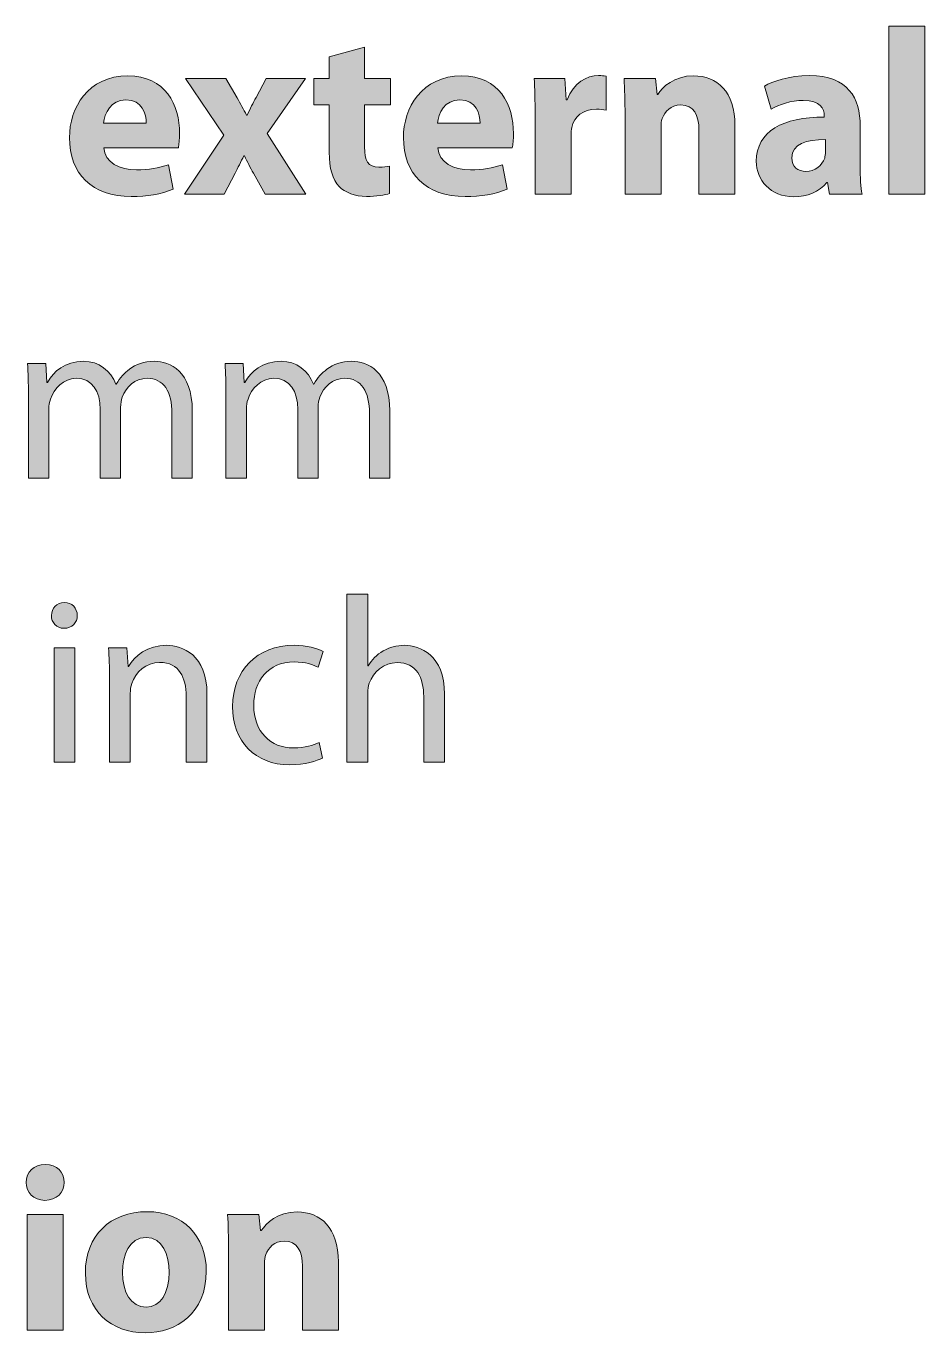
# Model space of a CAD drawing. Header units: inches. Extents: x 110 to 396, y -365 to 80.
# Drawn here: x 352.33 to 378.89, y -127.22 to -88.57 of the extents above; entities that cross this region are included whole.
import ezdxf

# ---------------------------------------------------------------- set-up
doc = ezdxf.new("R2010")
doc.units = ezdxf.units.IN
doc.header["$MEASUREMENT"] = 0
doc.layers.add('description', color=7, linetype='Continuous')

# ---------------------------------------------------------------- blocks, each defined once
blk = doc.blocks.new('block 16')
at = {"layer": 'description'}
h = blk.add_hatch(color=252, dxfattribs=at)
h.dxf.hatch_style = 2
h.paths.add_polyline_path([(377.831, -88.573), (378.894, -88.573), (378.894, -93.542), (377.831, -93.542)])
h = blk.add_hatch(color=252, dxfattribs=at)
h.dxf.hatch_style = 2
edge = h.paths.add_edge_path()
edge.add_spline(control_points=[(362.332, -89.196), (362.332, -89.196), (362.332, -90.12), (362.332, -90.12), (362.332, -90.12), (363.095, -90.12), (363.095, -90.12), (363.095, -90.12), (363.095, -90.904), (363.095, -90.904), (363.095, -90.904), (362.332, -90.904), (362.332, -90.904), (362.332, -90.904), (362.332, -92.142), (362.332, -92.142), (362.332, -92.555), (362.437, -92.744), (362.752, -92.744), (362.899, -92.744), (362.969, -92.737), (363.067, -92.716), (363.067, -92.716), (363.074, -93.521), (363.074, -93.521), (362.941, -93.57), (362.682, -93.612), (362.388, -93.612), (362.045, -93.612), (361.758, -93.493), (361.583, -93.318), (361.387, -93.115), (361.289, -92.786), (361.289, -92.303), (361.289, -92.303), (361.289, -90.904), (361.289, -90.904), (361.289, -90.904), (360.835, -90.904), (360.835, -90.904), (360.835, -90.904), (360.835, -90.12), (360.835, -90.12), (360.835, -90.12), (361.289, -90.12), (361.289, -90.12), (361.289, -90.12), (361.289, -89.483), (361.289, -89.483), (361.289, -89.483), (362.332, -89.196), (362.332, -89.196)], knot_values=[0, 0, 0, 0, 1, 1, 1, 2, 2, 2, 3, 3, 3, 4, 4, 4, 5, 5, 5, 6, 6, 6, 7, 7, 7, 8, 8, 8, 9, 9, 9, 10, 10, 10, 11, 11, 11, 12, 12, 12, 13, 13, 13, 14, 14, 14, 15, 15, 15, 16, 16, 16, 17, 17, 17, 17], degree=3, periodic=1)
h = blk.add_hatch(color=252, dxfattribs=at)
h.dxf.hatch_style = 2
edge = h.paths.add_edge_path()
edge.add_spline(control_points=[(354.625, -92.17), (354.653, -92.611), (355.094, -92.821), (355.591, -92.821), (355.955, -92.821), (356.249, -92.772), (356.536, -92.674), (356.536, -92.674), (356.675, -93.395), (356.675, -93.395), (356.326, -93.542), (355.899, -93.612), (355.437, -93.612), (354.275, -93.612), (353.61, -92.94), (353.61, -91.87), (353.61, -91.002), (354.149, -90.043), (355.339, -90.043), (356.445, -90.043), (356.865, -90.904), (356.865, -91.751), (356.865, -91.932), (356.843, -92.093), (356.829, -92.17), (356.829, -92.17), (354.625, -92.17), (354.625, -92.17)], knot_values=[0, 0, 0, 0, 1, 1, 1, 2, 2, 2, 3, 3, 3, 4, 4, 4, 5, 5, 5, 6, 6, 6, 7, 7, 7, 8, 8, 8, 9, 9, 9, 9], degree=3, periodic=1)
edge = h.paths.add_edge_path()
edge.add_spline(control_points=[(355.878, -91.443), (355.878, -91.184), (355.766, -90.75), (355.276, -90.75), (354.828, -90.75), (354.646, -91.163), (354.618, -91.443), (354.618, -91.443), (355.878, -91.443), (355.878, -91.443)], knot_values=[0, 0, 0, 0, 1, 1, 1, 2, 2, 2, 3, 3, 3, 3], degree=3, periodic=1)
h = blk.add_hatch(color=252, dxfattribs=at)
h.dxf.hatch_style = 2
edge = h.paths.add_edge_path()
edge.add_spline(control_points=[(364.495, -92.17), (364.523, -92.611), (364.964, -92.821), (365.461, -92.821), (365.825, -92.821), (366.119, -92.772), (366.406, -92.674), (366.406, -92.674), (366.546, -93.395), (366.546, -93.395), (366.196, -93.542), (365.769, -93.612), (365.307, -93.612), (364.145, -93.612), (363.481, -92.94), (363.481, -91.87), (363.481, -91.002), (364.019, -90.043), (365.209, -90.043), (366.315, -90.043), (366.735, -90.904), (366.735, -91.751), (366.735, -91.932), (366.713, -92.093), (366.7, -92.17), (366.7, -92.17), (364.495, -92.17), (364.495, -92.17)], knot_values=[0, 0, 0, 0, 1, 1, 1, 2, 2, 2, 3, 3, 3, 4, 4, 4, 5, 5, 5, 6, 6, 6, 7, 7, 7, 8, 8, 8, 9, 9, 9, 9], degree=3, periodic=1)
edge = h.paths.add_edge_path()
edge.add_spline(control_points=[(365.748, -91.443), (365.748, -91.184), (365.636, -90.75), (365.146, -90.75), (364.698, -90.75), (364.516, -91.163), (364.489, -91.443), (364.489, -91.443), (365.748, -91.443), (365.748, -91.443)], knot_values=[0, 0, 0, 0, 1, 1, 1, 2, 2, 2, 3, 3, 3, 3], degree=3, periodic=1)
h = blk.add_hatch(color=252, dxfattribs=at)
h.dxf.hatch_style = 2
edge = h.paths.add_edge_path()
edge.add_spline(control_points=[(367.373, -91.247), (367.373, -90.743), (367.366, -90.414), (367.345, -90.12), (367.345, -90.12), (368.254, -90.12), (368.254, -90.12), (368.254, -90.12), (368.296, -90.75), (368.296, -90.75), (368.296, -90.75), (368.324, -90.75), (368.324, -90.75), (368.499, -90.246), (368.912, -90.036), (369.248, -90.036), (369.346, -90.036), (369.395, -90.043), (369.472, -90.057), (369.472, -90.057), (369.472, -91.058), (369.472, -91.058), (369.388, -91.044), (369.304, -91.03), (369.185, -91.03), (368.793, -91.03), (368.527, -91.24), (368.457, -91.569), (368.444, -91.639), (368.436, -91.723), (368.436, -91.807), (368.436, -91.807), (368.436, -93.542), (368.436, -93.542), (368.436, -93.542), (367.373, -93.542), (367.373, -93.542), (367.373, -93.542), (367.373, -91.247), (367.373, -91.247)], knot_values=[0, 0, 0, 0, 1, 1, 1, 2, 2, 2, 3, 3, 3, 4, 4, 4, 5, 5, 5, 6, 6, 6, 7, 7, 7, 8, 8, 8, 9, 9, 9, 10, 10, 10, 11, 11, 11, 12, 12, 12, 13, 13, 13, 13], degree=3, periodic=1)
h = blk.add_hatch(color=252, dxfattribs=at)
h.dxf.hatch_style = 2
edge = h.paths.add_edge_path()
edge.add_spline(control_points=[(370.032, -91.212), (370.032, -90.785), (370.019, -90.428), (370.005, -90.12), (370.005, -90.12), (370.928, -90.12), (370.928, -90.12), (370.928, -90.12), (370.977, -90.596), (370.977, -90.596), (370.977, -90.596), (370.998, -90.596), (370.998, -90.596), (371.138, -90.372), (371.481, -90.043), (372.055, -90.043), (372.755, -90.043), (373.28, -90.512), (373.28, -91.52), (373.28, -91.52), (373.28, -93.542), (373.28, -93.542), (373.28, -93.542), (372.216, -93.542), (372.216, -93.542), (372.216, -93.542), (372.216, -91.646), (372.216, -91.646), (372.216, -91.205), (372.062, -90.904), (371.677, -90.904), (371.383, -90.904), (371.208, -91.107), (371.131, -91.303), (371.103, -91.373), (371.096, -91.471), (371.096, -91.569), (371.096, -91.569), (371.096, -93.542), (371.096, -93.542), (371.096, -93.542), (370.032, -93.542), (370.032, -93.542), (370.032, -93.542), (370.032, -91.212), (370.032, -91.212)], knot_values=[0, 0, 0, 0, 1, 1, 1, 2, 2, 2, 3, 3, 3, 4, 4, 4, 5, 5, 5, 6, 6, 6, 7, 7, 7, 8, 8, 8, 9, 9, 9, 10, 10, 10, 11, 11, 11, 12, 12, 12, 13, 13, 13, 14, 14, 14, 15, 15, 15, 15], degree=3, periodic=1)
h = blk.add_hatch(color=252, dxfattribs=at)
h.dxf.hatch_style = 2
edge = h.paths.add_edge_path()
edge.add_spline(control_points=[(376.983, -92.716), (376.983, -93.038), (376.997, -93.353), (377.039, -93.542), (377.039, -93.542), (376.08, -93.542), (376.08, -93.542), (376.08, -93.542), (376.017, -93.199), (376.017, -93.199), (376.017, -93.199), (375.996, -93.199), (375.996, -93.199), (375.772, -93.472), (375.422, -93.619), (375.016, -93.619), (374.324, -93.619), (373.911, -93.115), (373.911, -92.569), (373.911, -91.681), (374.708, -91.261), (375.919, -91.261), (375.919, -91.261), (375.919, -91.219), (375.919, -91.219), (375.919, -91.03), (375.821, -90.771), (375.296, -90.771), (374.947, -90.771), (374.575, -90.89), (374.352, -91.03), (374.352, -91.03), (374.156, -90.344), (374.156, -90.344), (374.393, -90.211), (374.862, -90.036), (375.485, -90.036), (376.626, -90.036), (376.983, -90.708), (376.983, -91.52), (376.983, -91.52), (376.983, -92.716), (376.983, -92.716)], knot_values=[0, 0, 0, 0, 1, 1, 1, 2, 2, 2, 3, 3, 3, 4, 4, 4, 5, 5, 5, 6, 6, 6, 7, 7, 7, 8, 8, 8, 9, 9, 9, 10, 10, 10, 11, 11, 11, 12, 12, 12, 13, 13, 13, 14, 14, 14, 14], degree=3, periodic=1)
edge = h.paths.add_edge_path()
edge.add_spline(control_points=[(375.954, -91.926), (375.394, -91.926), (374.96, -92.059), (374.96, -92.464), (374.96, -92.737), (375.142, -92.87), (375.38, -92.87), (375.639, -92.87), (375.863, -92.695), (375.933, -92.478), (375.947, -92.422), (375.954, -92.359), (375.954, -92.296), (375.954, -92.296), (375.954, -91.926), (375.954, -91.926)], knot_values=[0, 0, 0, 0, 1, 1, 1, 2, 2, 2, 3, 3, 3, 4, 4, 4, 5, 5, 5, 5], degree=3, periodic=1)
h = blk.add_hatch(color=252, dxfattribs=at)
h.dxf.hatch_style = 2
edge = h.paths.add_edge_path()
edge.add_spline(control_points=[(358.23, -90.12), (358.23, -90.12), (358.566, -90.694), (358.566, -90.694), (358.664, -90.869), (358.755, -91.037), (358.846, -91.205), (358.846, -91.205), (358.86, -91.205), (358.86, -91.205), (358.951, -91.016), (359.035, -90.848), (359.126, -90.68), (359.126, -90.68), (359.427, -90.12), (359.427, -90.12), (359.427, -90.12), (360.582, -90.12), (360.582, -90.12), (360.582, -90.12), (359.455, -91.751), (359.455, -91.751), (359.455, -91.751), (360.596, -93.542), (360.596, -93.542), (360.596, -93.542), (359.392, -93.542), (359.392, -93.542), (359.392, -93.542), (359.049, -92.926), (359.049, -92.926), (358.951, -92.758), (358.867, -92.583), (358.783, -92.408), (358.783, -92.408), (358.762, -92.408), (358.762, -92.408), (358.678, -92.59), (358.587, -92.758), (358.503, -92.926), (358.503, -92.926), (358.181, -93.542), (358.181, -93.542), (358.181, -93.542), (357.013, -93.542), (357.013, -93.542), (357.013, -93.542), (358.174, -91.799), (358.174, -91.799), (358.174, -91.799), (357.041, -90.12), (357.041, -90.12), (357.041, -90.12), (358.23, -90.12), (358.23, -90.12)], knot_values=[0, 0, 0, 0, 1, 1, 1, 2, 2, 2, 3, 3, 3, 4, 4, 4, 5, 5, 5, 6, 6, 6, 7, 7, 7, 8, 8, 8, 9, 9, 9, 10, 10, 10, 11, 11, 11, 12, 12, 12, 13, 13, 13, 14, 14, 14, 15, 15, 15, 16, 16, 16, 17, 17, 17, 18, 18, 18, 18], degree=3, periodic=1)
h = blk.add_hatch(color=252, dxfattribs=at)
h.dxf.hatch_style = 2
edge = h.paths.add_edge_path()
edge.add_spline(control_points=[(352.398, -99.472), (352.398, -99.115), (352.385, -98.835), (352.37, -98.555), (352.37, -98.555), (352.909, -98.555), (352.909, -98.555), (352.909, -98.555), (352.937, -99.108), (352.937, -99.108), (352.937, -99.108), (352.959, -99.108), (352.959, -99.108), (353.147, -98.786), (353.462, -98.485), (354.029, -98.485), (354.484, -98.485), (354.834, -98.765), (354.981, -99.164), (354.981, -99.164), (354.995, -99.164), (354.995, -99.164), (355.1, -98.968), (355.24, -98.828), (355.38, -98.723), (355.582, -98.569), (355.799, -98.485), (356.121, -98.485), (356.576, -98.485), (357.241, -98.779), (357.241, -99.955), (357.241, -99.955), (357.241, -101.942), (357.241, -101.942), (357.241, -101.942), (356.639, -101.942), (356.639, -101.942), (356.639, -101.942), (356.639, -100.032), (356.639, -100.032), (356.639, -99.374), (356.394, -98.989), (355.904, -98.989), (355.548, -98.989), (355.282, -99.248), (355.17, -99.542), (355.142, -99.633), (355.121, -99.738), (355.121, -99.85), (355.121, -99.85), (355.121, -101.942), (355.121, -101.942), (355.121, -101.942), (354.519, -101.942), (354.519, -101.942), (354.519, -101.942), (354.519, -99.913), (354.519, -99.913), (354.519, -99.374), (354.281, -98.989), (353.812, -98.989), (353.434, -98.989), (353.147, -99.297), (353.049, -99.605), (353.014, -99.689), (353, -99.801), (353, -99.906), (353, -99.906), (353, -101.942), (353, -101.942), (353, -101.942), (352.398, -101.942), (352.398, -101.942), (352.398, -101.942), (352.398, -99.472), (352.398, -99.472)], knot_values=[0, 0, 0, 0, 1, 1, 1, 2, 2, 2, 3, 3, 3, 4, 4, 4, 5, 5, 5, 6, 6, 6, 7, 7, 7, 8, 8, 8, 9, 9, 9, 10, 10, 10, 11, 11, 11, 12, 12, 12, 13, 13, 13, 14, 14, 14, 15, 15, 15, 16, 16, 16, 17, 17, 17, 18, 18, 18, 19, 19, 19, 20, 20, 20, 21, 21, 21, 22, 22, 22, 23, 23, 23, 24, 24, 24, 25, 25, 25, 25], degree=3, periodic=1)
h = blk.add_hatch(color=252, dxfattribs=at)
h.dxf.hatch_style = 2
edge = h.paths.add_edge_path()
edge.add_spline(control_points=[(358.236, -99.472), (358.236, -99.115), (358.223, -98.835), (358.209, -98.555), (358.209, -98.555), (358.747, -98.555), (358.747, -98.555), (358.747, -98.555), (358.775, -99.108), (358.775, -99.108), (358.775, -99.108), (358.797, -99.108), (358.797, -99.108), (358.985, -98.786), (359.3, -98.485), (359.867, -98.485), (360.322, -98.485), (360.672, -98.765), (360.819, -99.164), (360.819, -99.164), (360.833, -99.164), (360.833, -99.164), (360.938, -98.968), (361.078, -98.828), (361.218, -98.723), (361.42, -98.569), (361.637, -98.485), (361.959, -98.485), (362.414, -98.485), (363.079, -98.779), (363.079, -99.955), (363.079, -99.955), (363.079, -101.942), (363.079, -101.942), (363.079, -101.942), (362.477, -101.942), (362.477, -101.942), (362.477, -101.942), (362.477, -100.032), (362.477, -100.032), (362.477, -99.374), (362.232, -98.989), (361.742, -98.989), (361.386, -98.989), (361.12, -99.248), (361.008, -99.542), (360.98, -99.633), (360.959, -99.738), (360.959, -99.85), (360.959, -99.85), (360.959, -101.942), (360.959, -101.942), (360.959, -101.942), (360.357, -101.942), (360.357, -101.942), (360.357, -101.942), (360.357, -99.913), (360.357, -99.913), (360.357, -99.374), (360.119, -98.989), (359.65, -98.989), (359.272, -98.989), (358.985, -99.297), (358.888, -99.605), (358.852, -99.689), (358.838, -99.801), (358.838, -99.906), (358.838, -99.906), (358.838, -101.942), (358.838, -101.942), (358.838, -101.942), (358.236, -101.942), (358.236, -101.942), (358.236, -101.942), (358.236, -99.472), (358.236, -99.472)], knot_values=[0, 0, 0, 0, 1, 1, 1, 2, 2, 2, 3, 3, 3, 4, 4, 4, 5, 5, 5, 6, 6, 6, 7, 7, 7, 8, 8, 8, 9, 9, 9, 10, 10, 10, 11, 11, 11, 12, 12, 12, 13, 13, 13, 14, 14, 14, 15, 15, 15, 16, 16, 16, 17, 17, 17, 18, 18, 18, 19, 19, 19, 20, 20, 20, 21, 21, 21, 22, 22, 22, 23, 23, 23, 24, 24, 24, 25, 25, 25, 25], degree=3, periodic=1)
h = blk.add_hatch(color=252, dxfattribs=at)
h.dxf.hatch_style = 2
edge = h.paths.add_edge_path()
edge.add_spline(control_points=[(361.813, -105.373), (361.813, -105.373), (362.429, -105.373), (362.429, -105.373), (362.429, -105.373), (362.429, -107.494), (362.429, -107.494), (362.429, -107.494), (362.443, -107.494), (362.443, -107.494), (362.541, -107.319), (362.695, -107.158), (362.884, -107.053), (363.066, -106.948), (363.283, -106.885), (363.514, -106.885), (363.968, -106.885), (364.696, -107.165), (364.696, -108.327), (364.696, -108.327), (364.696, -110.342), (364.696, -110.342), (364.696, -110.342), (364.08, -110.342), (364.08, -110.342), (364.08, -110.342), (364.08, -108.397), (364.08, -108.397), (364.08, -107.851), (363.877, -107.396), (363.297, -107.396), (362.898, -107.396), (362.59, -107.676), (362.471, -108.005), (362.436, -108.096), (362.429, -108.187), (362.429, -108.299), (362.429, -108.299), (362.429, -110.342), (362.429, -110.342), (362.429, -110.342), (361.813, -110.342), (361.813, -110.342), (361.813, -110.342), (361.813, -105.373), (361.813, -105.373)], knot_values=[0, 0, 0, 0, 1, 1, 1, 2, 2, 2, 3, 3, 3, 4, 4, 4, 5, 5, 5, 6, 6, 6, 7, 7, 7, 8, 8, 8, 9, 9, 9, 10, 10, 10, 11, 11, 11, 12, 12, 12, 13, 13, 13, 14, 14, 14, 15, 15, 15, 15], degree=3, periodic=1)
h = blk.add_hatch(color=252, dxfattribs=at)
h.dxf.hatch_style = 2
edge = h.paths.add_edge_path()
edge.add_spline(control_points=[(353.84, -106.003), (353.84, -106.213), (353.693, -106.381), (353.448, -106.381), (353.224, -106.381), (353.077, -106.213), (353.077, -106.003), (353.077, -105.793), (353.231, -105.618), (353.462, -105.618), (353.686, -105.618), (353.84, -105.786), (353.84, -106.003)], knot_values=[0, 0, 0, 0, 1, 1, 1, 2, 2, 2, 3, 3, 3, 4, 4, 4, 4], degree=3, periodic=1)
h.paths.add_polyline_path([(353.154, -110.342), (353.154, -106.955), (353.77, -106.955), (353.77, -110.342)])
h = blk.add_hatch(color=252, dxfattribs=at)
h.dxf.hatch_style = 2
edge = h.paths.add_edge_path()
edge.add_spline(control_points=[(354.792, -107.872), (354.792, -107.515), (354.785, -107.235), (354.764, -106.955), (354.764, -106.955), (355.31, -106.955), (355.31, -106.955), (355.31, -106.955), (355.345, -107.515), (355.345, -107.515), (355.345, -107.515), (355.359, -107.515), (355.359, -107.515), (355.527, -107.2), (355.919, -106.885), (356.479, -106.885), (356.947, -106.885), (357.675, -107.165), (357.675, -108.327), (357.675, -108.327), (357.675, -110.342), (357.675, -110.342), (357.675, -110.342), (357.06, -110.342), (357.06, -110.342), (357.06, -110.342), (357.06, -108.39), (357.06, -108.39), (357.06, -107.844), (356.856, -107.389), (356.275, -107.389), (355.877, -107.389), (355.562, -107.676), (355.45, -108.019), (355.422, -108.096), (355.408, -108.201), (355.408, -108.306), (355.408, -108.306), (355.408, -110.342), (355.408, -110.342), (355.408, -110.342), (354.792, -110.342), (354.792, -110.342), (354.792, -110.342), (354.792, -107.872), (354.792, -107.872)], knot_values=[0, 0, 0, 0, 1, 1, 1, 2, 2, 2, 3, 3, 3, 4, 4, 4, 5, 5, 5, 6, 6, 6, 7, 7, 7, 8, 8, 8, 9, 9, 9, 10, 10, 10, 11, 11, 11, 12, 12, 12, 13, 13, 13, 14, 14, 14, 15, 15, 15, 15], degree=3, periodic=1)
h = blk.add_hatch(color=252, dxfattribs=at)
h.dxf.hatch_style = 2
edge = h.paths.add_edge_path()
edge.add_spline(control_points=[(361.091, -110.223), (360.93, -110.3), (360.574, -110.419), (360.118, -110.419), (359.097, -110.419), (358.432, -109.726), (358.432, -108.69), (358.432, -107.648), (359.146, -106.885), (360.251, -106.885), (360.616, -106.885), (360.937, -106.976), (361.105, -107.067), (361.105, -107.067), (360.965, -107.536), (360.965, -107.536), (360.818, -107.459), (360.587, -107.375), (360.251, -107.375), (359.475, -107.375), (359.055, -107.956), (359.055, -108.655), (359.055, -109.439), (359.559, -109.922), (360.23, -109.922), (360.58, -109.922), (360.811, -109.838), (360.986, -109.761), (360.986, -109.761), (361.091, -110.223), (361.091, -110.223)], knot_values=[0, 0, 0, 0, 1, 1, 1, 2, 2, 2, 3, 3, 3, 4, 4, 4, 5, 5, 5, 6, 6, 6, 7, 7, 7, 8, 8, 8, 9, 9, 9, 10, 10, 10, 10], degree=3, periodic=1)
h = blk.add_hatch(color=252, dxfattribs=at)
h.dxf.hatch_style = 2
edge = h.paths.add_edge_path()
edge.add_spline(control_points=[(353.456, -122.768), (353.456, -123.062), (353.239, -123.3), (352.882, -123.3), (352.546, -123.3), (352.329, -123.062), (352.329, -122.768), (352.329, -122.467), (352.553, -122.237), (352.896, -122.237), (353.239, -122.237), (353.449, -122.467), (353.456, -122.768)], knot_values=[0, 0, 0, 0, 1, 1, 1, 2, 2, 2, 3, 3, 3, 4, 4, 4, 4], degree=3, periodic=1)
h.paths.add_polyline_path([(352.357, -127.142), (352.357, -123.72), (353.421, -123.72), (353.421, -127.142)])
h = blk.add_hatch(color=252, dxfattribs=at)
h.dxf.hatch_style = 2
edge = h.paths.add_edge_path()
edge.add_spline(control_points=[(357.655, -125.393), (357.655, -126.645), (356.767, -127.219), (355.85, -127.219), (354.849, -127.219), (354.08, -126.561), (354.08, -125.455), (354.08, -124.343), (354.807, -123.636), (355.913, -123.636), (356.956, -123.636), (357.655, -124.357), (357.655, -125.393)], knot_values=[0, 0, 0, 0, 1, 1, 1, 2, 2, 2, 3, 3, 3, 4, 4, 4, 4], degree=3, periodic=1)
edge = h.paths.add_edge_path()
edge.add_spline(control_points=[(355.178, -125.428), (355.178, -126.015), (355.423, -126.456), (355.878, -126.456), (356.298, -126.456), (356.557, -126.043), (356.557, -125.421), (356.557, -124.917), (356.361, -124.399), (355.878, -124.399), (355.374, -124.399), (355.178, -124.924), (355.178, -125.428)], knot_values=[0, 0, 0, 0, 1, 1, 1, 2, 2, 2, 3, 3, 3, 4, 4, 4, 4], degree=3, periodic=1)
h = blk.add_hatch(color=252, dxfattribs=at)
h.dxf.hatch_style = 2
edge = h.paths.add_edge_path()
edge.add_spline(control_points=[(358.314, -124.812), (358.314, -124.385), (358.301, -124.028), (358.286, -123.72), (358.286, -123.72), (359.21, -123.72), (359.21, -123.72), (359.21, -123.72), (359.259, -124.196), (359.259, -124.196), (359.259, -124.196), (359.28, -124.196), (359.28, -124.196), (359.42, -123.972), (359.763, -123.643), (360.337, -123.643), (361.037, -123.643), (361.561, -124.112), (361.561, -125.12), (361.561, -125.12), (361.561, -127.142), (361.561, -127.142), (361.561, -127.142), (360.498, -127.142), (360.498, -127.142), (360.498, -127.142), (360.498, -125.246), (360.498, -125.246), (360.498, -124.805), (360.343, -124.504), (359.959, -124.504), (359.665, -124.504), (359.49, -124.707), (359.413, -124.903), (359.385, -124.973), (359.378, -125.071), (359.378, -125.169), (359.378, -125.169), (359.378, -127.142), (359.378, -127.142), (359.378, -127.142), (358.314, -127.142), (358.314, -127.142), (358.314, -127.142), (358.314, -124.812), (358.314, -124.812)], knot_values=[0, 0, 0, 0, 1, 1, 1, 2, 2, 2, 3, 3, 3, 4, 4, 4, 5, 5, 5, 6, 6, 6, 7, 7, 7, 8, 8, 8, 9, 9, 9, 10, 10, 10, 11, 11, 11, 12, 12, 12, 13, 13, 13, 14, 14, 14, 15, 15, 15, 15], degree=3, periodic=1)
at = {"layer": 'description', "lineweight": 0}
for points in [[(377.831, -88.573), (378.894, -88.573), (378.894, -93.542), (377.831, -93.542), (377.831, -88.573)], [(353.154, -110.342), (353.154, -106.955), (353.77, -106.955), (353.77, -110.342), (353.154, -110.342)], [(352.357, -127.142), (352.357, -123.72), (353.421, -123.72), (353.421, -127.142), (352.357, -127.142)]]:
    blk.add_lwpolyline(points, dxfattribs=at)
for points, knots in [([(362.332, -89.196), (362.332, -89.196), (362.332, -90.12), (362.332, -90.12), (362.332, -90.12), (363.095, -90.12), (363.095, -90.12), (363.095, -90.12), (363.095, -90.904), (363.095, -90.904), (363.095, -90.904), (362.332, -90.904), (362.332, -90.904), (362.332, -90.904), (362.332, -92.142), (362.332, -92.142), (362.332, -92.555), (362.437, -92.744), (362.752, -92.744), (362.899, -92.744), (362.969, -92.737), (363.067, -92.716), (363.067, -92.716), (363.074, -93.521), (363.074, -93.521), (362.941, -93.57), (362.682, -93.612), (362.388, -93.612), (362.045, -93.612), (361.758, -93.493), (361.583, -93.318), (361.387, -93.115), (361.289, -92.786), (361.289, -92.303), (361.289, -92.303), (361.289, -90.904), (361.289, -90.904), (361.289, -90.904), (360.835, -90.904), (360.835, -90.904), (360.835, -90.904), (360.835, -90.12), (360.835, -90.12), (360.835, -90.12), (361.289, -90.12), (361.289, -90.12), (361.289, -90.12), (361.289, -89.483), (361.289, -89.483), (361.289, -89.483), (362.332, -89.196), (362.332, -89.196)], [0, 0, 0, 0, 1, 1, 1, 2, 2, 2, 3, 3, 3, 4, 4, 4, 5, 5, 5, 6, 6, 6, 7, 7, 7, 8, 8, 8, 9, 9, 9, 10, 10, 10, 11, 11, 11, 12, 12, 12, 13, 13, 13, 14, 14, 14, 15, 15, 15, 16, 16, 16, 17, 17, 17, 17]), ([(354.625, -92.17), (354.653, -92.611), (355.094, -92.821), (355.591, -92.821), (355.955, -92.821), (356.249, -92.772), (356.536, -92.674), (356.536, -92.674), (356.675, -93.395), (356.675, -93.395), (356.326, -93.542), (355.899, -93.612), (355.437, -93.612), (354.275, -93.612), (353.61, -92.94), (353.61, -91.87), (353.61, -91.002), (354.149, -90.043), (355.339, -90.043), (356.445, -90.043), (356.865, -90.904), (356.865, -91.751), (356.865, -91.932), (356.843, -92.093), (356.829, -92.17), (356.829, -92.17), (354.625, -92.17), (354.625, -92.17)], [0, 0, 0, 0, 1, 1, 1, 2, 2, 2, 3, 3, 3, 4, 4, 4, 5, 5, 5, 6, 6, 6, 7, 7, 7, 8, 8, 8, 9, 9, 9, 9]), ([(364.495, -92.17), (364.523, -92.611), (364.964, -92.821), (365.461, -92.821), (365.825, -92.821), (366.119, -92.772), (366.406, -92.674), (366.406, -92.674), (366.546, -93.395), (366.546, -93.395), (366.196, -93.542), (365.769, -93.612), (365.307, -93.612), (364.145, -93.612), (363.481, -92.94), (363.481, -91.87), (363.481, -91.002), (364.019, -90.043), (365.209, -90.043), (366.315, -90.043), (366.735, -90.904), (366.735, -91.751), (366.735, -91.932), (366.713, -92.093), (366.7, -92.17), (366.7, -92.17), (364.495, -92.17), (364.495, -92.17)], [0, 0, 0, 0, 1, 1, 1, 2, 2, 2, 3, 3, 3, 4, 4, 4, 5, 5, 5, 6, 6, 6, 7, 7, 7, 8, 8, 8, 9, 9, 9, 9]), ([(367.373, -91.247), (367.373, -90.743), (367.366, -90.414), (367.345, -90.12), (367.345, -90.12), (368.254, -90.12), (368.254, -90.12), (368.254, -90.12), (368.296, -90.75), (368.296, -90.75), (368.296, -90.75), (368.324, -90.75), (368.324, -90.75), (368.499, -90.246), (368.912, -90.036), (369.248, -90.036), (369.346, -90.036), (369.395, -90.043), (369.472, -90.057), (369.472, -90.057), (369.472, -91.058), (369.472, -91.058), (369.388, -91.044), (369.304, -91.03), (369.185, -91.03), (368.793, -91.03), (368.527, -91.24), (368.457, -91.569), (368.444, -91.639), (368.436, -91.723), (368.436, -91.807), (368.436, -91.807), (368.436, -93.542), (368.436, -93.542), (368.436, -93.542), (367.373, -93.542), (367.373, -93.542), (367.373, -93.542), (367.373, -91.247), (367.373, -91.247)], [0, 0, 0, 0, 1, 1, 1, 2, 2, 2, 3, 3, 3, 4, 4, 4, 5, 5, 5, 6, 6, 6, 7, 7, 7, 8, 8, 8, 9, 9, 9, 10, 10, 10, 11, 11, 11, 12, 12, 12, 13, 13, 13, 13]), ([(370.032, -91.212), (370.032, -90.785), (370.019, -90.428), (370.005, -90.12), (370.005, -90.12), (370.928, -90.12), (370.928, -90.12), (370.928, -90.12), (370.977, -90.596), (370.977, -90.596), (370.977, -90.596), (370.998, -90.596), (370.998, -90.596), (371.138, -90.372), (371.481, -90.043), (372.055, -90.043), (372.755, -90.043), (373.28, -90.512), (373.28, -91.52), (373.28, -91.52), (373.28, -93.542), (373.28, -93.542), (373.28, -93.542), (372.216, -93.542), (372.216, -93.542), (372.216, -93.542), (372.216, -91.646), (372.216, -91.646), (372.216, -91.205), (372.062, -90.904), (371.677, -90.904), (371.383, -90.904), (371.208, -91.107), (371.131, -91.303), (371.103, -91.373), (371.096, -91.471), (371.096, -91.569), (371.096, -91.569), (371.096, -93.542), (371.096, -93.542), (371.096, -93.542), (370.032, -93.542), (370.032, -93.542), (370.032, -93.542), (370.032, -91.212), (370.032, -91.212)], [0, 0, 0, 0, 1, 1, 1, 2, 2, 2, 3, 3, 3, 4, 4, 4, 5, 5, 5, 6, 6, 6, 7, 7, 7, 8, 8, 8, 9, 9, 9, 10, 10, 10, 11, 11, 11, 12, 12, 12, 13, 13, 13, 14, 14, 14, 15, 15, 15, 15]), ([(376.983, -92.716), (376.983, -93.038), (376.997, -93.353), (377.039, -93.542), (377.039, -93.542), (376.08, -93.542), (376.08, -93.542), (376.08, -93.542), (376.017, -93.199), (376.017, -93.199), (376.017, -93.199), (375.996, -93.199), (375.996, -93.199), (375.772, -93.472), (375.422, -93.619), (375.016, -93.619), (374.324, -93.619), (373.911, -93.115), (373.911, -92.569), (373.911, -91.681), (374.708, -91.261), (375.919, -91.261), (375.919, -91.261), (375.919, -91.219), (375.919, -91.219), (375.919, -91.03), (375.821, -90.771), (375.296, -90.771), (374.947, -90.771), (374.575, -90.89), (374.352, -91.03), (374.352, -91.03), (374.156, -90.344), (374.156, -90.344), (374.393, -90.211), (374.862, -90.036), (375.485, -90.036), (376.626, -90.036), (376.983, -90.708), (376.983, -91.52), (376.983, -91.52), (376.983, -92.716), (376.983, -92.716)], [0, 0, 0, 0, 1, 1, 1, 2, 2, 2, 3, 3, 3, 4, 4, 4, 5, 5, 5, 6, 6, 6, 7, 7, 7, 8, 8, 8, 9, 9, 9, 10, 10, 10, 11, 11, 11, 12, 12, 12, 13, 13, 13, 14, 14, 14, 14]), ([(358.23, -90.12), (358.23, -90.12), (358.566, -90.694), (358.566, -90.694), (358.664, -90.869), (358.755, -91.037), (358.846, -91.205), (358.846, -91.205), (358.86, -91.205), (358.86, -91.205), (358.951, -91.016), (359.035, -90.848), (359.126, -90.68), (359.126, -90.68), (359.427, -90.12), (359.427, -90.12), (359.427, -90.12), (360.582, -90.12), (360.582, -90.12), (360.582, -90.12), (359.455, -91.751), (359.455, -91.751), (359.455, -91.751), (360.596, -93.542), (360.596, -93.542), (360.596, -93.542), (359.392, -93.542), (359.392, -93.542), (359.392, -93.542), (359.049, -92.926), (359.049, -92.926), (358.951, -92.758), (358.867, -92.583), (358.783, -92.408), (358.783, -92.408), (358.762, -92.408), (358.762, -92.408), (358.678, -92.59), (358.587, -92.758), (358.503, -92.926), (358.503, -92.926), (358.181, -93.542), (358.181, -93.542), (358.181, -93.542), (357.013, -93.542), (357.013, -93.542), (357.013, -93.542), (358.174, -91.799), (358.174, -91.799), (358.174, -91.799), (357.041, -90.12), (357.041, -90.12), (357.041, -90.12), (358.23, -90.12), (358.23, -90.12)], [0, 0, 0, 0, 1, 1, 1, 2, 2, 2, 3, 3, 3, 4, 4, 4, 5, 5, 5, 6, 6, 6, 7, 7, 7, 8, 8, 8, 9, 9, 9, 10, 10, 10, 11, 11, 11, 12, 12, 12, 13, 13, 13, 14, 14, 14, 15, 15, 15, 16, 16, 16, 17, 17, 17, 18, 18, 18, 18]), ([(355.878, -91.443), (355.878, -91.184), (355.766, -90.75), (355.276, -90.75), (354.828, -90.75), (354.646, -91.163), (354.618, -91.443), (354.618, -91.443), (355.878, -91.443), (355.878, -91.443)], [0, 0, 0, 0, 1, 1, 1, 2, 2, 2, 3, 3, 3, 3]), ([(365.748, -91.443), (365.748, -91.184), (365.636, -90.75), (365.146, -90.75), (364.698, -90.75), (364.516, -91.163), (364.489, -91.443), (364.489, -91.443), (365.748, -91.443), (365.748, -91.443)], [0, 0, 0, 0, 1, 1, 1, 2, 2, 2, 3, 3, 3, 3]), ([(375.954, -91.926), (375.394, -91.926), (374.96, -92.059), (374.96, -92.464), (374.96, -92.737), (375.142, -92.87), (375.38, -92.87), (375.639, -92.87), (375.863, -92.695), (375.933, -92.478), (375.947, -92.422), (375.954, -92.359), (375.954, -92.296), (375.954, -92.296), (375.954, -91.926), (375.954, -91.926)], [0, 0, 0, 0, 1, 1, 1, 2, 2, 2, 3, 3, 3, 4, 4, 4, 5, 5, 5, 5]), ([(352.398, -99.472), (352.398, -99.115), (352.385, -98.835), (352.37, -98.555), (352.37, -98.555), (352.909, -98.555), (352.909, -98.555), (352.909, -98.555), (352.937, -99.108), (352.937, -99.108), (352.937, -99.108), (352.959, -99.108), (352.959, -99.108), (353.147, -98.786), (353.462, -98.485), (354.029, -98.485), (354.484, -98.485), (354.834, -98.765), (354.981, -99.164), (354.981, -99.164), (354.995, -99.164), (354.995, -99.164), (355.1, -98.968), (355.24, -98.828), (355.38, -98.723), (355.582, -98.569), (355.799, -98.485), (356.121, -98.485), (356.576, -98.485), (357.241, -98.779), (357.241, -99.955), (357.241, -99.955), (357.241, -101.942), (357.241, -101.942), (357.241, -101.942), (356.639, -101.942), (356.639, -101.942), (356.639, -101.942), (356.639, -100.032), (356.639, -100.032), (356.639, -99.374), (356.394, -98.989), (355.904, -98.989), (355.548, -98.989), (355.282, -99.248), (355.17, -99.542), (355.142, -99.633), (355.121, -99.738), (355.121, -99.85), (355.121, -99.85), (355.121, -101.942), (355.121, -101.942), (355.121, -101.942), (354.519, -101.942), (354.519, -101.942), (354.519, -101.942), (354.519, -99.913), (354.519, -99.913), (354.519, -99.374), (354.281, -98.989), (353.812, -98.989), (353.434, -98.989), (353.147, -99.297), (353.049, -99.605), (353.014, -99.689), (353, -99.801), (353, -99.906), (353, -99.906), (353, -101.942), (353, -101.942), (353, -101.942), (352.398, -101.942), (352.398, -101.942), (352.398, -101.942), (352.398, -99.472), (352.398, -99.472)], [0, 0, 0, 0, 1, 1, 1, 2, 2, 2, 3, 3, 3, 4, 4, 4, 5, 5, 5, 6, 6, 6, 7, 7, 7, 8, 8, 8, 9, 9, 9, 10, 10, 10, 11, 11, 11, 12, 12, 12, 13, 13, 13, 14, 14, 14, 15, 15, 15, 16, 16, 16, 17, 17, 17, 18, 18, 18, 19, 19, 19, 20, 20, 20, 21, 21, 21, 22, 22, 22, 23, 23, 23, 24, 24, 24, 25, 25, 25, 25]), ([(358.236, -99.472), (358.236, -99.115), (358.223, -98.835), (358.209, -98.555), (358.209, -98.555), (358.747, -98.555), (358.747, -98.555), (358.747, -98.555), (358.775, -99.108), (358.775, -99.108), (358.775, -99.108), (358.797, -99.108), (358.797, -99.108), (358.985, -98.786), (359.3, -98.485), (359.867, -98.485), (360.322, -98.485), (360.672, -98.765), (360.819, -99.164), (360.819, -99.164), (360.833, -99.164), (360.833, -99.164), (360.938, -98.968), (361.078, -98.828), (361.218, -98.723), (361.42, -98.569), (361.637, -98.485), (361.959, -98.485), (362.414, -98.485), (363.079, -98.779), (363.079, -99.955), (363.079, -99.955), (363.079, -101.942), (363.079, -101.942), (363.079, -101.942), (362.477, -101.942), (362.477, -101.942), (362.477, -101.942), (362.477, -100.032), (362.477, -100.032), (362.477, -99.374), (362.232, -98.989), (361.742, -98.989), (361.386, -98.989), (361.12, -99.248), (361.008, -99.542), (360.98, -99.633), (360.959, -99.738), (360.959, -99.85), (360.959, -99.85), (360.959, -101.942), (360.959, -101.942), (360.959, -101.942), (360.357, -101.942), (360.357, -101.942), (360.357, -101.942), (360.357, -99.913), (360.357, -99.913), (360.357, -99.374), (360.119, -98.989), (359.65, -98.989), (359.272, -98.989), (358.985, -99.297), (358.888, -99.605), (358.852, -99.689), (358.838, -99.801), (358.838, -99.906), (358.838, -99.906), (358.838, -101.942), (358.838, -101.942), (358.838, -101.942), (358.236, -101.942), (358.236, -101.942), (358.236, -101.942), (358.236, -99.472), (358.236, -99.472)], [0, 0, 0, 0, 1, 1, 1, 2, 2, 2, 3, 3, 3, 4, 4, 4, 5, 5, 5, 6, 6, 6, 7, 7, 7, 8, 8, 8, 9, 9, 9, 10, 10, 10, 11, 11, 11, 12, 12, 12, 13, 13, 13, 14, 14, 14, 15, 15, 15, 16, 16, 16, 17, 17, 17, 18, 18, 18, 19, 19, 19, 20, 20, 20, 21, 21, 21, 22, 22, 22, 23, 23, 23, 24, 24, 24, 25, 25, 25, 25]), ([(361.813, -105.373), (361.813, -105.373), (362.429, -105.373), (362.429, -105.373), (362.429, -105.373), (362.429, -107.494), (362.429, -107.494), (362.429, -107.494), (362.443, -107.494), (362.443, -107.494), (362.541, -107.319), (362.695, -107.158), (362.884, -107.053), (363.066, -106.948), (363.283, -106.885), (363.514, -106.885), (363.968, -106.885), (364.696, -107.165), (364.696, -108.327), (364.696, -108.327), (364.696, -110.342), (364.696, -110.342), (364.696, -110.342), (364.08, -110.342), (364.08, -110.342), (364.08, -110.342), (364.08, -108.397), (364.08, -108.397), (364.08, -107.851), (363.877, -107.396), (363.297, -107.396), (362.898, -107.396), (362.59, -107.676), (362.471, -108.005), (362.436, -108.096), (362.429, -108.187), (362.429, -108.299), (362.429, -108.299), (362.429, -110.342), (362.429, -110.342), (362.429, -110.342), (361.813, -110.342), (361.813, -110.342), (361.813, -110.342), (361.813, -105.373), (361.813, -105.373)], [0, 0, 0, 0, 1, 1, 1, 2, 2, 2, 3, 3, 3, 4, 4, 4, 5, 5, 5, 6, 6, 6, 7, 7, 7, 8, 8, 8, 9, 9, 9, 10, 10, 10, 11, 11, 11, 12, 12, 12, 13, 13, 13, 14, 14, 14, 15, 15, 15, 15]), ([(353.84, -106.003), (353.84, -106.213), (353.693, -106.381), (353.448, -106.381), (353.224, -106.381), (353.077, -106.213), (353.077, -106.003), (353.077, -105.793), (353.231, -105.618), (353.462, -105.618), (353.686, -105.618), (353.84, -105.786), (353.84, -106.003)], [0, 0, 0, 0, 1, 1, 1, 2, 2, 2, 3, 3, 3, 4, 4, 4, 4]), ([(354.792, -107.872), (354.792, -107.515), (354.785, -107.235), (354.764, -106.955), (354.764, -106.955), (355.31, -106.955), (355.31, -106.955), (355.31, -106.955), (355.345, -107.515), (355.345, -107.515), (355.345, -107.515), (355.359, -107.515), (355.359, -107.515), (355.527, -107.2), (355.919, -106.885), (356.479, -106.885), (356.947, -106.885), (357.675, -107.165), (357.675, -108.327), (357.675, -108.327), (357.675, -110.342), (357.675, -110.342), (357.675, -110.342), (357.06, -110.342), (357.06, -110.342), (357.06, -110.342), (357.06, -108.39), (357.06, -108.39), (357.06, -107.844), (356.856, -107.389), (356.275, -107.389), (355.877, -107.389), (355.562, -107.676), (355.45, -108.019), (355.422, -108.096), (355.408, -108.201), (355.408, -108.306), (355.408, -108.306), (355.408, -110.342), (355.408, -110.342), (355.408, -110.342), (354.792, -110.342), (354.792, -110.342), (354.792, -110.342), (354.792, -107.872), (354.792, -107.872)], [0, 0, 0, 0, 1, 1, 1, 2, 2, 2, 3, 3, 3, 4, 4, 4, 5, 5, 5, 6, 6, 6, 7, 7, 7, 8, 8, 8, 9, 9, 9, 10, 10, 10, 11, 11, 11, 12, 12, 12, 13, 13, 13, 14, 14, 14, 15, 15, 15, 15]), ([(361.091, -110.223), (360.93, -110.3), (360.574, -110.419), (360.118, -110.419), (359.097, -110.419), (358.432, -109.726), (358.432, -108.69), (358.432, -107.648), (359.146, -106.885), (360.251, -106.885), (360.616, -106.885), (360.937, -106.976), (361.105, -107.067), (361.105, -107.067), (360.965, -107.536), (360.965, -107.536), (360.818, -107.459), (360.587, -107.375), (360.251, -107.375), (359.475, -107.375), (359.055, -107.956), (359.055, -108.655), (359.055, -109.439), (359.559, -109.922), (360.23, -109.922), (360.58, -109.922), (360.811, -109.838), (360.986, -109.761), (360.986, -109.761), (361.091, -110.223), (361.091, -110.223)], [0, 0, 0, 0, 1, 1, 1, 2, 2, 2, 3, 3, 3, 4, 4, 4, 5, 5, 5, 6, 6, 6, 7, 7, 7, 8, 8, 8, 9, 9, 9, 10, 10, 10, 10]), ([(353.456, -122.768), (353.456, -123.062), (353.239, -123.3), (352.882, -123.3), (352.546, -123.3), (352.329, -123.062), (352.329, -122.768), (352.329, -122.467), (352.553, -122.237), (352.896, -122.237), (353.239, -122.237), (353.449, -122.467), (353.456, -122.768)], [0, 0, 0, 0, 1, 1, 1, 2, 2, 2, 3, 3, 3, 4, 4, 4, 4]), ([(357.655, -125.393), (357.655, -126.645), (356.767, -127.219), (355.85, -127.219), (354.849, -127.219), (354.08, -126.561), (354.08, -125.455), (354.08, -124.343), (354.807, -123.636), (355.913, -123.636), (356.956, -123.636), (357.655, -124.357), (357.655, -125.393)], [0, 0, 0, 0, 1, 1, 1, 2, 2, 2, 3, 3, 3, 4, 4, 4, 4]), ([(358.314, -124.812), (358.314, -124.385), (358.301, -124.028), (358.286, -123.72), (358.286, -123.72), (359.21, -123.72), (359.21, -123.72), (359.21, -123.72), (359.259, -124.196), (359.259, -124.196), (359.259, -124.196), (359.28, -124.196), (359.28, -124.196), (359.42, -123.972), (359.763, -123.643), (360.337, -123.643), (361.037, -123.643), (361.561, -124.112), (361.561, -125.12), (361.561, -125.12), (361.561, -127.142), (361.561, -127.142), (361.561, -127.142), (360.498, -127.142), (360.498, -127.142), (360.498, -127.142), (360.498, -125.246), (360.498, -125.246), (360.498, -124.805), (360.343, -124.504), (359.959, -124.504), (359.665, -124.504), (359.49, -124.707), (359.413, -124.903), (359.385, -124.973), (359.378, -125.071), (359.378, -125.169), (359.378, -125.169), (359.378, -127.142), (359.378, -127.142), (359.378, -127.142), (358.314, -127.142), (358.314, -127.142), (358.314, -127.142), (358.314, -124.812), (358.314, -124.812)], [0, 0, 0, 0, 1, 1, 1, 2, 2, 2, 3, 3, 3, 4, 4, 4, 5, 5, 5, 6, 6, 6, 7, 7, 7, 8, 8, 8, 9, 9, 9, 10, 10, 10, 11, 11, 11, 12, 12, 12, 13, 13, 13, 14, 14, 14, 15, 15, 15, 15]), ([(355.178, -125.428), (355.178, -126.015), (355.423, -126.456), (355.878, -126.456), (356.298, -126.456), (356.557, -126.043), (356.557, -125.421), (356.557, -124.917), (356.361, -124.399), (355.878, -124.399), (355.374, -124.399), (355.178, -124.924), (355.178, -125.428)], [0, 0, 0, 0, 1, 1, 1, 2, 2, 2, 3, 3, 3, 4, 4, 4, 4])]:
    blk.add_open_spline(points, degree=3, knots=knots, dxfattribs=at)
blk = doc.blocks.new('block 15')
at = {"layer": 'description'}
blk.add_blockref('block 16', (0, 0), dxfattribs=at)

msp = doc.modelspace()

# ---------------------------------------------------------------- block references
at = {"layer": 'description'}
msp.add_blockref('block 15', (0, 0), dxfattribs=at)

doc.saveas('drawing.dxf')
